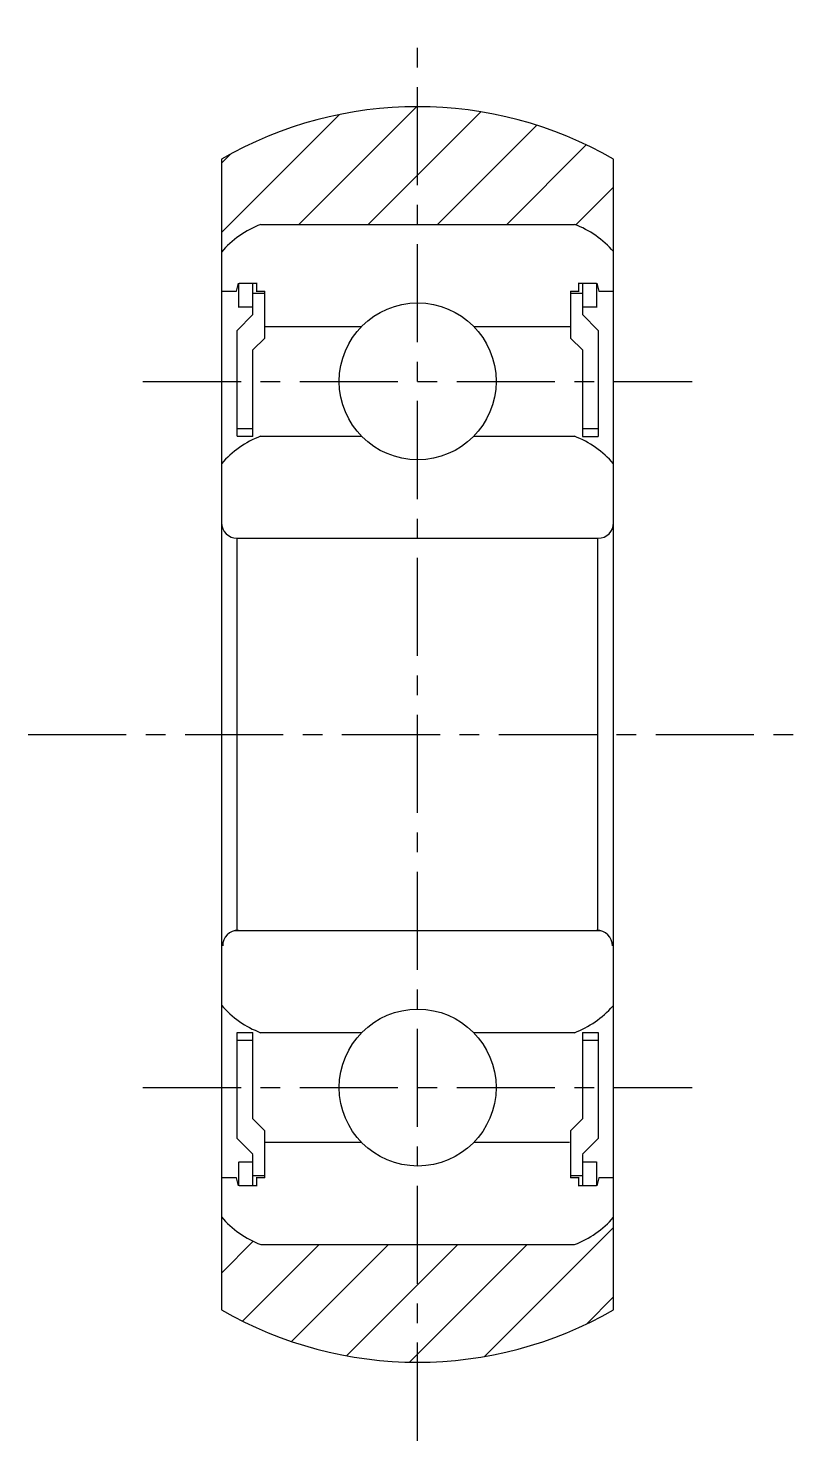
# Model space of a CAD drawing. Extents: x 2.6 to 41.1, y 2.5 to 37.
# Drawn here: x 31.22 to 41.15, y 19.01 to 37.01 of the extents above; entities outside this region: 2.
import ezdxf

# ---------------------------------------------------------------- set-up
doc = ezdxf.new("R2010")
doc.units = 0
doc.linetypes.add('CENTER', pattern=[2, 1.25, -0.25, 0.25, -0.25])
doc.layers.get('0').update_dxf_attribs({"linetype": 'CONTINUOUS'})
doc.layers.add('CENTER', color=1, linetype='CENTER')

# ---------------------------------------------------------------- blocks, each defined once
blk = doc.blocks.new('*X2')
at = {"color": 0, "linetype": 'CONTINUOUS'}
for p, q in [((103.683, 14.41), (105.187, 15.914)), ((104.671, 14.515), (106.171, 16.015)), ((105.555, 14.515), (106.989, 15.949)), ((106.438, 14.515), (107.702, 15.778)), ((107.322, 14.515), (108.335, 15.527)), ((103.683, 15.294), (103.797, 15.409)), ((108.2, 14.509), (108.683, 14.991))]:
    blk.add_line(p, q, dxfattribs=at)
blk = doc.blocks.new('*X3')
at = {"color": 0, "linetype": 'CONTINUOUS'}
for p, q in [((107.038, 0.088), (108.683, 1.733)), ((103.683, 1.152), (104.087, 1.557)), ((103.953, 0.539), (104.929, 1.515)), ((104.577, 0.279), (105.813, 1.515)), ((105.279, 0.097), (106.697, 1.515)), ((106.082, 0.016), (107.581, 1.515)), ((108.336, 0.502), (108.683, 0.849))]:
    blk.add_line(p, q, dxfattribs=at)

msp = doc.modelspace()

# ---------------------------------------------------------------- linework, layer by layer
at = {"color": 7, "linetype": 'CONTINUOUS'}
for p, q in [((33.683, 35.345), (33.683, 20.684)), ((38.683, 20.684), (38.683, 35.345)), ((34.185, 34.515), (38.185, 34.515)), ((33.685, 33.665), (33.877, 33.665)), ((33.875, 33.665), (33.902, 33.765)), ((33.905, 33.458), (33.905, 33.767)), ((33.907, 33.765), (34.137, 33.765)), ((34.085, 33.368), (34.085, 33.76)), ((34.135, 33.656), (34.135, 33.761)), ((34.143, 33.665), (34.237, 33.665)), ((34.235, 33.204), (34.235, 33.666)), ((34.235, 33.065), (34.235, 33.666)), ((38.133, 33.665), (38.227, 33.665)), ((38.135, 33.666), (38.135, 33.065)), ((38.233, 33.765), (38.463, 33.765)), ((38.235, 33.761), (38.235, 33.656)), ((38.285, 33.76), (38.285, 33.368)), ((38.465, 33.767), (38.465, 33.458)), ((38.468, 33.765), (38.495, 33.665)), ((38.493, 33.665), (38.685, 33.665)), ((34.091, 33.64), (34.235, 33.64)), ((38.136, 33.64), (38.279, 33.64)), ((33.885, 33.165), (34.085, 33.365)), ((33.907, 33.465), (34.081, 33.465)), ((38.285, 33.365), (38.485, 33.165)), ((38.289, 33.465), (38.463, 33.465)), ((33.885, 31.815), (33.885, 33.165)), ((34.243, 33.215), (35.471, 33.215)), ((36.899, 33.215), (38.127, 33.215)), ((38.485, 33.165), (38.485, 31.811)), ((34.085, 32.915), (34.235, 33.065)), ((38.135, 33.065), (38.285, 32.915)), ((34.085, 31.814), (34.085, 32.915)), ((38.285, 32.915), (38.285, 31.811)), ((33.885, 31.915), (34.085, 31.915)), ((38.285, 31.915), (38.485, 31.915)), ((33.885, 31.815), (34.085, 31.815)), ((34.183, 31.815), (35.471, 31.815)), ((36.899, 31.815), (38.183, 31.815)), ((38.285, 31.811), (38.485, 31.811)), ((33.883, 25.515), (33.883, 30.515)), ((33.883, 30.515), (38.483, 30.515)), ((38.483, 25.515), (38.483, 30.515)), ((33.845, 25.515), (38.52, 25.515)), ((33.885, 22.865), (33.885, 24.215)), ((33.885, 24.215), (34.085, 24.215)), ((34.085, 23.115), (34.085, 24.215)), ((34.183, 24.215), (35.471, 24.215)), ((36.899, 24.215), (38.183, 24.215)), ((38.285, 24.215), (38.285, 23.115)), ((38.285, 24.215), (38.485, 24.215)), ((38.485, 24.215), (38.485, 22.865)), ((34.085, 24.115), (33.885, 24.115)), ((38.485, 24.115), (38.285, 24.115)), ((34.235, 22.965), (34.085, 23.115)), ((38.285, 23.115), (38.135, 22.965)), ((34.085, 22.665), (33.885, 22.865)), ((34.235, 22.363), (34.235, 22.965)), ((38.135, 22.965), (38.135, 22.363)), ((38.485, 22.865), (38.285, 22.665)), ((34.235, 22.363), (34.235, 22.825)), ((35.471, 22.815), (34.237, 22.815)), ((38.122, 22.815), (36.899, 22.815)), ((38.135, 22.825), (38.135, 22.363)), ((33.905, 22.262), (33.905, 22.571)), ((34.081, 22.565), (33.907, 22.565)), ((34.085, 22.27), (34.085, 22.662)), ((38.285, 22.662), (38.285, 22.27)), ((38.463, 22.565), (38.289, 22.565)), ((38.465, 22.571), (38.465, 22.262)), ((33.877, 22.365), (33.685, 22.365)), ((33.902, 22.265), (33.875, 22.365)), ((34.235, 22.39), (34.091, 22.39)), ((34.135, 22.268), (34.135, 22.373)), ((34.237, 22.365), (34.143, 22.365)), ((38.227, 22.365), (38.133, 22.365)), ((38.279, 22.39), (38.136, 22.39)), ((38.235, 22.373), (38.235, 22.268)), ((38.495, 22.365), (38.468, 22.265)), ((38.685, 22.365), (38.493, 22.365)), ((34.137, 22.265), (33.907, 22.265)), ((38.463, 22.265), (38.233, 22.265)), ((34.185, 21.515), (38.185, 21.515)), ((36.183, 20.015), (36.183, 20.015))]:
    msp.add_line(p, q, dxfattribs=at)
for centre in [(36.185, 32.515), (36.185, 23.515)]:
    msp.add_circle(centre, 1, dxfattribs=at)
for centre, radius, start, end in [((36.183, 31.015), 5, 60, 120), ((34.63, 33.347), 1.25, 110.8615, 139.3037), ((37.74, 33.347), 1.25, 41.0577, 69.1384), ((34.628, 30.647), 1.25, 110.8615, 139.1225), ((37.737, 30.647), 1.25, 40.8774, 69.1385), ((33.883, 30.715), 0.2, 180, 270), ((38.483, 30.715), 0.2, 270, 0), ((33.899, 25.322), 0.2, 90.3421, 180.3421), ((38.467, 25.322), 0.2, 359.6579, 89.6579), ((34.628, 25.383), 1.25, 220.8775, 249.1385), ((37.737, 25.383), 1.25, 290.8616, 318.3884), ((34.63, 22.683), 1.25, 220.6956, 249.1385), ((37.74, 22.683), 1.25, 290.8616, 318.9423), ((36.183, 25.015), 5, 240, 300)]:
    msp.add_arc(centre, radius, start, end, dxfattribs=at)
at = {"layer": 'CENTER', "color": 1, "linetype": 'CENTER'}
for p, q in [((36.183, 19.015), (36.183, 37.015)), ((32.683, 32.515), (39.683, 32.515)), ((31.22, 28.015), (41.145, 28.015)), ((32.683, 23.515), (39.683, 23.515))]:
    msp.add_line(p, q, dxfattribs=at)

# ---------------------------------------------------------------- block references
at = {"color": 3, "linetype": 'CONTINUOUS'}
for name in ['*X2', '*X3']:
    msp.add_blockref(name, (-70, 20), dxfattribs=at)

# ---------------------------------------------------------------- texts
at = {"color": 7, "linetype": 'CONTINUOUS'}
for s, p in [('UMBBR 5-16', (2.5, 6.25)), ('UMBR0516', (2.5, 2.5))]:
    msp.add_text(s, height=1, dxfattribs=at).set_placement(p)

doc.saveas('drawing.dxf')
